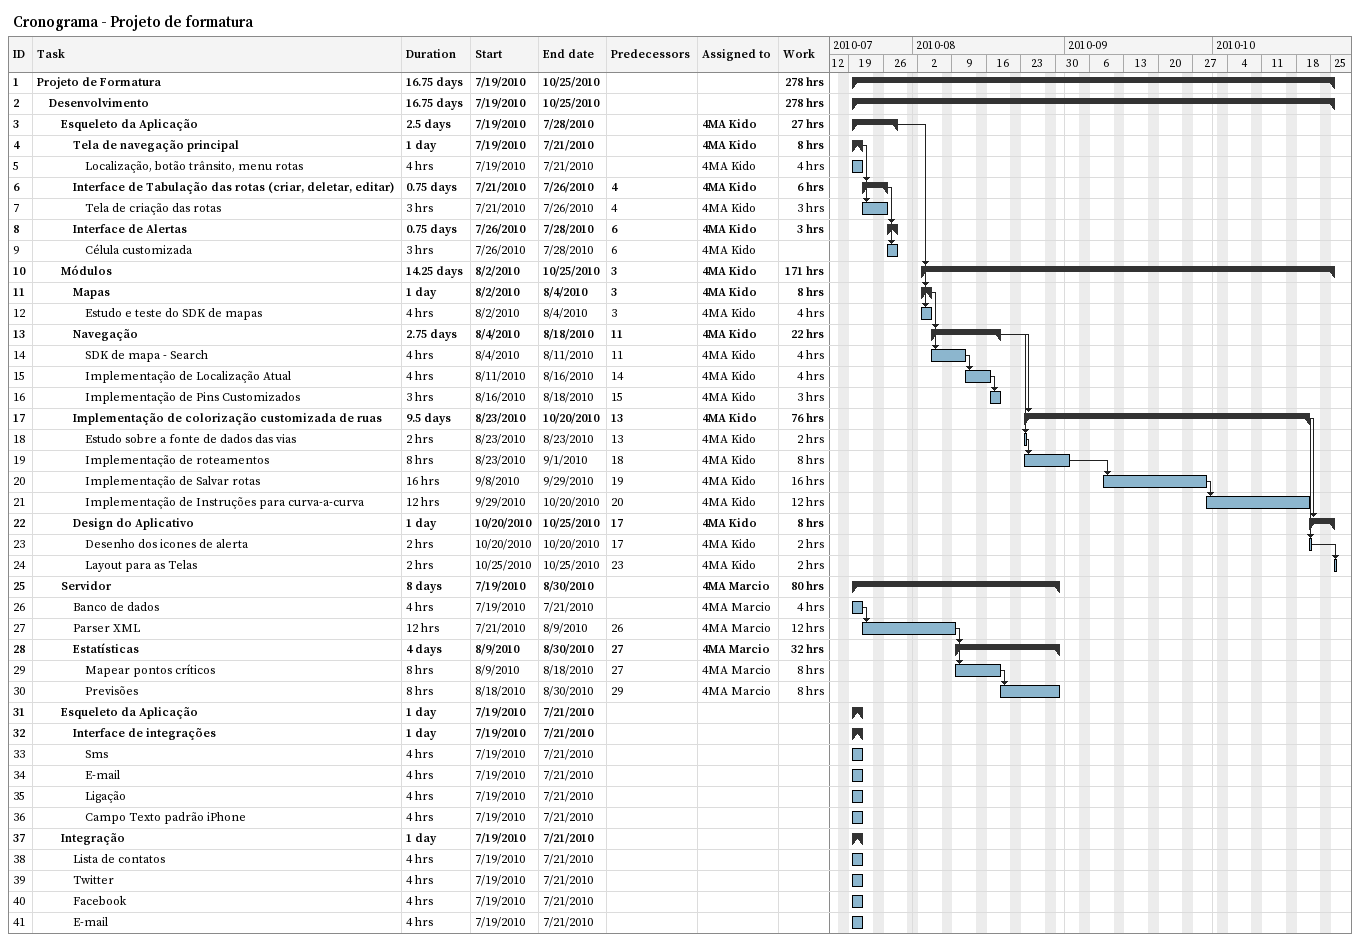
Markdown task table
Cronograma - Projeto de formatura

| ID | Level | Task | Duration | Start | Finish | Predecessors | Resources | Work (h) |
|---|---|---|---|---|---|---|---|---|
| 1 | 1 | **Projeto de Formatura** | 16.75d | 2010-07-19 | 2010-10-25 |  |  | 278 |
| 2 | 2 | **Desenvolvimento** | 16.75d | 2010-07-19 | 2010-10-25 |  |  | 278 |
| 3 | 3 | **Esqueleto da Aplicação** | 2.5d | 2010-07-19 | 2010-07-28 |  | 4MA Kido | 27 |
| 4 | 4 | **Tela de navegação principal** | 1d | 2010-07-19 | 2010-07-21 |  | 4MA Kido | 8 |
| 5 | 5 | Localização, botão trânsito, menu rotas | 4h | 2010-07-19 | 2010-07-21 |  | 4MA Kido | 4 |
| 6 | 4 | **Interface de Tabulação das rotas (criar, deletar, editar)** | 0.75d | 2010-07-21 | 2010-07-26 | 4 | 4MA Kido | 6 |
| 7 | 5 | Tela de criação das rotas | 3h | 2010-07-21 | 2010-07-26 | 4 | 4MA Kido | 3 |
| 8 | 4 | **Interface de Alertas** | 0.75d | 2010-07-26 | 2010-07-28 | 6 | 4MA Kido | 3 |
| 9 | 5 | Célula customizada | 3h | 2010-07-26 | 2010-07-28 | 6 | 4MA Kido |  |
| 10 | 3 | **Módulos** | 14.25d | 2010-08-02 | 2010-10-25 | 3 | 4MA Kido | 171 |
| 11 | 4 | **Mapas** | 1d | 2010-08-02 | 2010-08-04 | 3 | 4MA Kido | 8 |
| 12 | 5 | Estudo e teste do SDK de mapas | 4h | 2010-08-02 | 2010-08-04 | 3 | 4MA Kido | 4 |
| 13 | 4 | **Navegação** | 2.75d | 2010-08-04 | 2010-08-18 | 11 | 4MA Kido | 22 |
| 14 | 5 | SDK de mapa - Search | 4h | 2010-08-04 | 2010-08-11 | 11 | 4MA Kido | 4 |
| 15 | 5 | Implementação de Localização Atual | 4h | 2010-08-11 | 2010-08-16 | 14 | 4MA Kido | 4 |
| 16 | 5 | Implementação de Pins Customizados | 3h | 2010-08-16 | 2010-08-18 | 15 | 4MA Kido | 3 |
| 17 | 4 | **Implementação de colorização customizada de ruas** | 9.5d | 2010-08-23 | 2010-10-20 | 13 | 4MA Kido | 76 |
| 18 | 5 | Estudo sobre a fonte de dados das vias | 2h | 2010-08-23 | 2010-08-23 | 13 | 4MA Kido | 2 |
| 19 | 5 | Implementação de roteamentos | 8h | 2010-08-23 | 2010-09-01 | 18 | 4MA Kido | 8 |
| 20 | 5 | Implementação de Salvar rotas | 16h | 2010-09-08 | 2010-09-29 | 19 | 4MA Kido | 16 |
| 21 | 5 | Implementação de Instruções para curva-a-curva | 12h | 2010-09-29 | 2010-10-20 | 20 | 4MA Kido | 12 |
| 22 | 4 | **Design do Aplicativo** | 1d | 2010-10-20 | 2010-10-25 | 17 | 4MA Kido | 8 |
| 23 | 5 | Desenho dos icones de alerta | 2h | 2010-10-20 | 2010-10-20 | 17 | 4MA Kido | 2 |
| 24 | 5 | Layout para as Telas | 2h | 2010-10-25 | 2010-10-25 | 23 | 4MA Kido | 2 |
| 25 | 3 | **Servidor** | 8d | 2010-07-19 | 2010-08-30 |  | 4MA Marcio | 80 |
| 26 | 4 | Banco de dados | 4h | 2010-07-19 | 2010-07-21 |  | 4MA Marcio | 4 |
| 27 | 4 | Parser XML | 12h | 2010-07-21 | 2010-08-09 | 26 | 4MA Marcio | 12 |
| 28 | 4 | **Estatísticas** | 4d | 2010-08-09 | 2010-08-30 | 27 | 4MA Marcio | 32 |
| 29 | 5 | Mapear pontos críticos | 8h | 2010-08-09 | 2010-08-18 | 27 | 4MA Marcio | 8 |
| 30 | 5 | Previsões | 8h | 2010-08-18 | 2010-08-30 | 29 | 4MA Marcio | 8 |
| 31 | 3 | **Esqueleto da Aplicação** | 1d | 2010-07-19 | 2010-07-21 |  |  |  |
| 32 | 4 | **Interface de integrações** | 1d | 2010-07-19 | 2010-07-21 |  |  |  |
| 33 | 5 | Sms | 4h | 2010-07-19 | 2010-07-21 |  |  |  |
| 34 | 5 | E-mail | 4h | 2010-07-19 | 2010-07-21 |  |  |  |
| 35 | 5 | Ligação | 4h | 2010-07-19 | 2010-07-21 |  |  |  |
| 36 | 5 | Campo Texto padrão iPhone | 4h | 2010-07-19 | 2010-07-21 |  |  |  |
| 37 | 3 | **Integração** | 1d | 2010-07-19 | 2010-07-21 |  |  |  |
| 38 | 4 | Lista de contatos | 4h | 2010-07-19 | 2010-07-21 |  |  |  |
| 39 | 4 | Twitter | 4h | 2010-07-19 | 2010-07-21 |  |  |  |
| 40 | 4 | Facebook | 4h | 2010-07-19 | 2010-07-21 |  |  |  |
| 41 | 4 | E-mail | 4h | 2010-07-19 | 2010-07-21 |  |  |  |
